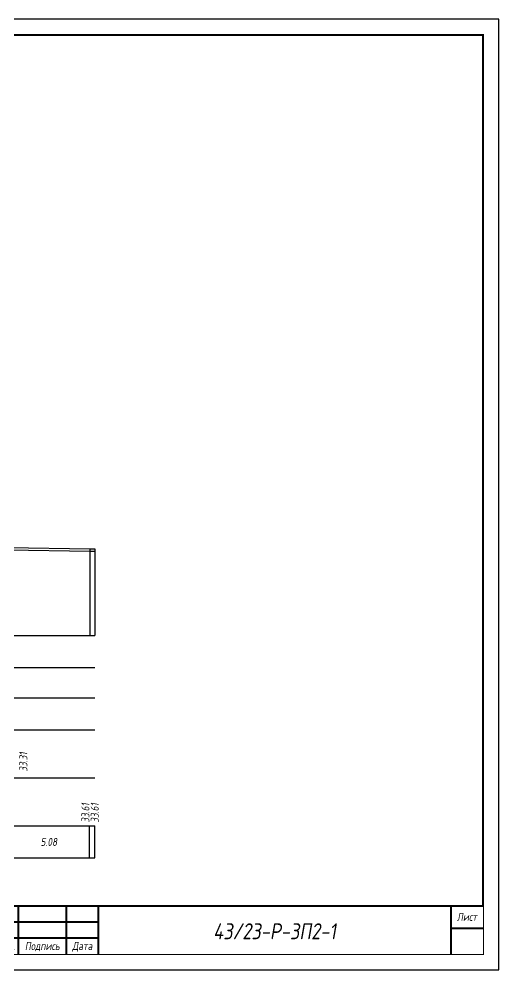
# Model space of a CAD drawing. Extents: x -717 to 1451, y -133302 to 233.
# Drawn here: x 240.2 to 389.9, y -91857.4 to -91560.4 of the extents above; entities that cross this region are included whole.
import ezdxf
from ezdxf.enums import TextEntityAlignment as Align

# ---------------------------------------------------------------- set-up
doc = ezdxf.new("R2010")
doc.units = 0
for name, color, linetype in [('Зарамочное оформление', 7, 'Continuous'), ('Код_510', 7, 'Continuous'), ('Код_516', 1, 'Continuous'), ('Таблица', 7, 'Continuous'), ('Черный поперечник', 3, 'Continuous')]:
    doc.layers.add(name, color=color, linetype=linetype)
doc.layers.add('Контур_2570', color=7, linetype='Continuous', true_color=0x80ff00)
doc.styles.add('М', font='romand.shx', dxfattribs={"width": 0.8, "oblique": 10, "height": 2.5})

# ---------------------------------------------------------------- blocks, each defined once
blk = doc.blocks.new('Штамп')
at = {"linetype": 'Continuous'}
blk.add_wipeout([(199.95, -411.25), (384.95, -411.25), (384.95, -426.25), (199.95, -426.25)], dxfattribs=at).dxf.layer = 'Зарамочное оформление'
at = {"layer": 'Зарамочное оформление', "linetype": 'Continuous', "lineweight": -3, "const_width": 0.6, "flags": 128}
for points in [[(199.95, -426.25), (199.95, -411.25), (384.95, -411.25)], [(209.95, -411.25), (209.95, -426.25)], [(219.95, -411.25), (219.95, -426.25)], [(229.95, -411.25), (229.95, -426.25)], [(239.95, -411.25), (239.95, -426.25)], [(254.95, -411.25), (254.95, -426.25)], [(264.95, -411.25), (264.95, -426.25)], [(374.95, -411.25), (374.95, -426.25)], [(199.95, -416.25), (264.95, -416.25)], [(374.95, -418.25), (384.95, -418.25)], [(199.95, -421.25), (264.95, -421.25)]]:
    blk.add_lwpolyline(points, dxfattribs=at)
at = {"linetype": 'Continuous', "insert": (319.95, -419.17), "char_height": 5, "width": 110, "attachment_point": 5, "style": 'М'}
blk.add_mtext('{\\Q10;\\W0.8;43/23-Р-ЗП2-1}', dxfattribs=at)
at = {"layer": 'Зарамочное оформление', "linetype": 'Continuous', "style": 'М', "oblique": 10}
for s, width, p in [('Лист', 0.8, (379.95, -414.66)), ('Изм.', 0.8, (204.95, -423.75)), ('Кол.уч.', 0.7, (214.95, -423.75)), ('Лист', 0.8, (224.95, -423.75)), ('N док.', 0.7, (235.28, -423.75)), ('Подпись', 0.8, (247.45, -423.75)), ('Дата', 0.8, (259.95, -423.75))]:
    blk.add_text(s, height=2.5, dxfattribs=dict(at, width=width)).set_placement(p, align=Align.MIDDLE_CENTER)
blk = doc.blocks.new('шифр')
blk.add_blockref('Штамп', (0, -91486))

msp = doc.modelspace()

# ---------------------------------------------------------------- linework, layer by layer
at = {"flags": 128}
msp.add_lwpolyline([(-30.054, -91857.421), (389.946, -91857.421), (389.946, -91560.421), (-30.054, -91560.421)], close=True, dxfattribs=at)
at = {"const_width": 0.6, "flags": 128}
msp.add_lwpolyline([(-10.054, -91852.421), (384.946, -91852.421), (384.946, -91565.421), (-10.054, -91565.421)], close=True, dxfattribs=at)
at = {"layer": 'Код_510'}
for p, q in [((262.221, -91822.421), (262.221, -91812.421)), ((263.825, -91822.421), (263.825, -91812.421))]:
    msp.add_line(p, q, dxfattribs=at)
at = {"layer": 'Контур_2570', "flags": 128}
msp.add_lwpolyline([(236.853, -91726.232), (262.276, -91726.614), (263.879, -91726.637)], dxfattribs=at)
at = {"layer": 'Таблица'}
for p, q in [((80, -91753), (263.879, -91753)), ((80, -91763), (263.879, -91763)), ((80, -91772.421), (263.879, -91772.421)), ((79.946, -91782.421), (263.825, -91782.421)), ((79.946, -91797.421), (263.825, -91797.421)), ((79.946, -91812.421), (263.825, -91812.421)), ((79.946, -91822.421), (263.825, -91822.421))]:
    msp.add_line(p, q, dxfattribs=at)
at = {"layer": 'Черный поперечник', "color": 7}
for p, q in [((262.276, -91725.864), (262.276, -91753)), ((263.879, -91725.887), (263.879, -91753))]:
    msp.add_line(p, q, dxfattribs=at)
at = {"layer": 'Черный поперечник', "flags": 128}
msp.add_lwpolyline([(236.853, -91725.482), (262.276, -91725.864), (263.879, -91725.887)], dxfattribs=at)

# ---------------------------------------------------------------- texts
at = {"linetype": 'Continuous', "style": 'М', "oblique": 10, "width": 0.8}
msp.add_text('300', height=2.5, dxfattribs=at).set_placement((380.312, -91848.509), align=Align.MIDDLE)
at = {"layer": 'Код_510', "style": 'М', "oblique": 10, "width": 0.8}
for p in [(260.916, -91811.421), (263.825, -91811.421)]:
    msp.add_text('33.61', height=2.5, rotation=90, dxfattribs=at).set_placement(p, align=Align.MIDDLE_LEFT)
msp.add_text('5.08', height=2.5, dxfattribs=at).set_placement((249.51, -91817.421), align=Align.MIDDLE_CENTER)
at = {"layer": 'Код_516', "style": 'М', "oblique": 10, "width": 0.8}
msp.add_text('33.31', height=2.5, rotation=90, dxfattribs=at).set_placement((241.535, -91795.483), align=Align.MIDDLE_LEFT)

# ---------------------------------------------------------------- next in the draw order: block references
msp.add_blockref('шифр', (0, 59.829))

doc.saveas('drawing.dxf')
